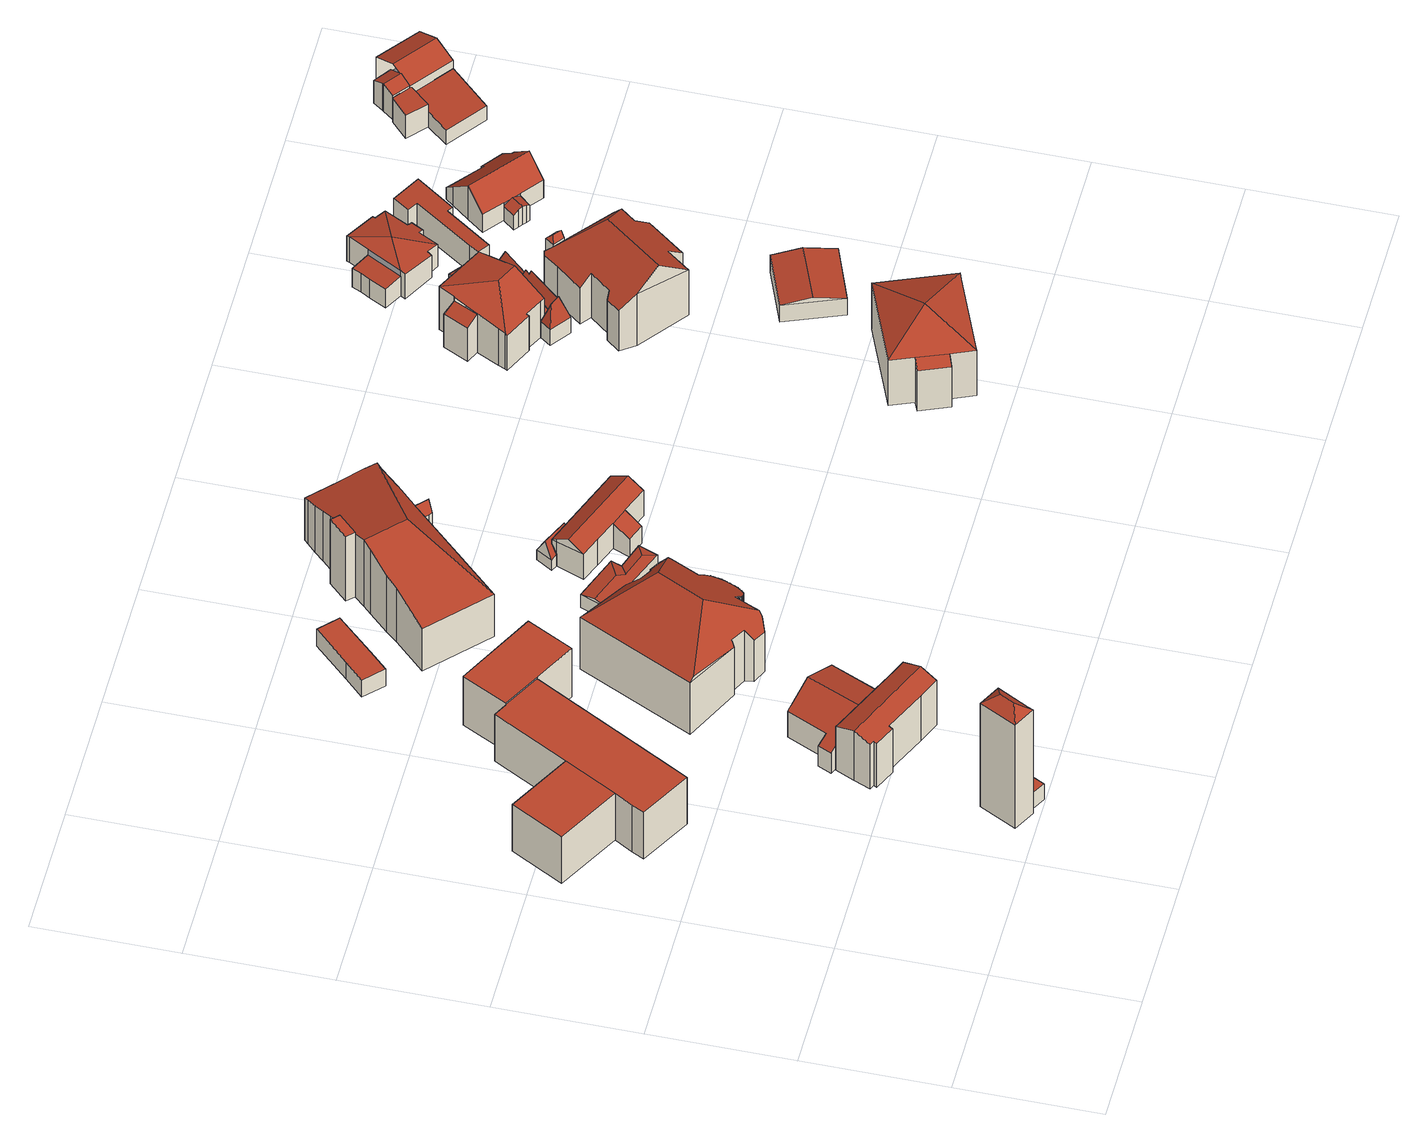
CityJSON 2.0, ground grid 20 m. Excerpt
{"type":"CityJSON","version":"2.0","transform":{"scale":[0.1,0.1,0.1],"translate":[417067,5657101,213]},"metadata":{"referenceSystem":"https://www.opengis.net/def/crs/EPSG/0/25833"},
"CityObjects":{
"building1":{"type":"Building","attributes":{"Dachtyp_tdc":"tdcFreeFormRoof","Gemeindeschluessel":14612000,"Dachneigung":40.16,"QualitaetDacherkennung":2,"Geometrietyp2DReferenz":"3000","measuredHeight":20.6,"function":"31001_9998","roofType":"5000"},"geometry":[{"type":"Solid","lod":"2","boundaries":[[[[0,1,2,3,4]],[[5,6,1,0]],[[6,7,2,1]],[[7,8,3,2]],[[8,9,4,3]],[[9,5,0,4]],[[10,11,12,9,8]],[[10,8,7]],[[11,10,7,6]],[[12,11,6,5]],[[12,5,9]]]],"semantics":{"surfaces":[{"type":"GroundSurface"},{"type":"WallSurface"},{"type":"RoofSurface"}],"values":[[0,1,1,1,1,1,2,2,2,2,2]]}}]},
"building2":{"type":"Building","attributes":{"Dachtyp_tdc":"tdcPolyFlatRoof","Gemeindeschluessel":14612000,"Dachneigung":0,"QualitaetDacherkennung":30,"Geometrietyp2DReferenz":"3000","measuredHeight":2.91,"function":"31001_9998","roofType":"1000"},"geometry":[{"type":"Solid","lod":"2","boundaries":[[[[13,14,15,16]],[[14,17,18,15]],[[17,19,20,18]],[[19,21,22,20]],[[21,13,16,22]],[[21,19,17,14,13]],[[16,15,18,20,22]]]],"semantics":{"surfaces":[{"type":"WallSurface"},{"type":"RoofSurface"},{"type":"GroundSurface"}],"values":[[0,0,0,0,0,1,2]]}}]},
"building3":{"type":"Building","attributes":{"Gemeindeschluessel":14612000,"Geometrietyp2DReferenz":"3000","function":"31001_9998","roofType":"9999"},"children":["building3-1","building3-2","building3-3"]},
"building3-1":{"type":"BuildingPart","attributes":{"Dachtyp_tdc":"tdcPolyFlatRoof","Dachneigung":0,"QualitaetDacherkennung":64,"Geometrietyp2DReferenz":"3000","measuredHeight":8.63,"roofType":"1000"},"parents":["building3"],"geometry":[{"type":"MultiSurface","lod":"2","boundaries":[[[23,24,25,26]],[[24,27,28,25]],[[23,26,29,30]],[[30,27,24,23]],[[26,25,28,29]]],"semantics":{"surfaces":[{"type":"WallSurface"},{"type":"RoofSurface"},{"type":"GroundSurface"}],"values":[0,0,0,1,2]}}]},
"building3-2":{"type":"BuildingPart","attributes":{"Dachtyp_tdc":"tdcPolyFlatRoof","Dachneigung":0,"QualitaetDacherkennung":70,"Geometrietyp2DReferenz":"3000","measuredHeight":8.6,"roofType":"1000"},"parents":["building3"],"geometry":[{"type":"MultiSurface","lod":"2","boundaries":[[[31,32,33,34]],[[32,35,36,33]],[[35,37,38,36]],[[37,39,40,38]],[[39,30,29,40]],[[27,41,42,28]],[[41,43,44,42]],[[45,34,33,36,38,40,29,28,42,44]],[[43,41,27,30,39,37,35,32,31,46]]],"semantics":{"surfaces":[{"type":"WallSurface"},{"type":"GroundSurface"},{"type":"RoofSurface"}],"values":[0,0,0,0,0,0,0,1,2]}}]},
"building3-3":{"type":"BuildingPart","attributes":{"Dachtyp_tdc":"tdcPolyFlatRoof","Dachneigung":0,"QualitaetDacherkennung":66,"Geometrietyp2DReferenz":"3000","measuredHeight":8.96,"roofType":"1000"},"parents":["building3"],"geometry":[{"type":"MultiSurface","lod":"2","boundaries":[[[47,48,49,50,51,52]],[[53,54,55,34,45,44]],[[52,51,54,53]],[[51,50,55,54]],[[50,49,31,34,55]],[[47,44,43]],[[47,52,53,44]]],"semantics":{"surfaces":[{"type":"RoofSurface"},{"type":"GroundSurface"},{"type":"WallSurface"}],"values":[0,1,2,2,2,2,2]}}]},
"building4":{"type":"Building","attributes":{"Dachtyp_tdc":"tdcGableRoof","Gemeindeschluessel":14612000,"Dachneigung":22.35,"QualitaetDacherkennung":58,"Geometrietyp2DReferenz":"3000","measuredHeight":9.2,"function":"31001_9998","roofType":"3100"},"geometry":[{"type":"Solid","lod":"2","boundaries":[[[[56,57,58,59]],[[57,60,61,58]],[[60,62,63,61]],[[62,64,65,63]],[[64,66,67,65]],[[66,68,69,67]],[[68,70,71,69]],[[70,72,73,71]],[[72,74,75,73]],[[74,76,77,75]],[[76,78,79,77]],[[78,80,81,79]],[[80,82,83,81]],[[82,56,59,83]],[[78,76,74,72,70,68,66]],[[66,64,62,60,57,56,82,80,78]],[[59,58,61,63,65,67,69,71,73,75,77,79,81,83]]]],"semantics":{"surfaces":[{"type":"WallSurface"},{"type":"RoofSurface"},{"type":"GroundSurface"}],"values":[[0,0,0,0,0,0,0,0,0,0,0,0,0,0,1,1,2]]}}]},
"building5":{"type":"Building","attributes":{"Dachtyp_tdc":"tdcFreeFormRoof","Gemeindeschluessel":14612000,"Dachneigung":32.99,"QualitaetDacherkennung":47,"Geometrietyp2DReferenz":"3000","measuredHeight":7.5,"function":"31001_9998","roofType":"5000"},"geometry":[{"type":"Solid","lod":"2","boundaries":[[[[84,85,86,87]],[[85,88,89,86]],[[88,90,91,89]],[[90,92,93,91]],[[92,94,95,93]],[[94,96,97,95]],[[96,98,99,97]],[[98,84,87,99]],[[100,101,90,88,85,84,98,96]],[[94,92,101,100]],[[92,90,101]],[[96,94,100]],[[87,86,89,91,93,95,97,99]]]],"semantics":{"surfaces":[{"type":"WallSurface"},{"type":"RoofSurface"},{"type":"GroundSurface"}],"values":[[0,0,0,0,0,0,0,0,1,1,0,0,2]]}}]},
"building6":{"type":"Building","attributes":{"Dachtyp_tdc":"tdcFreeFormRoof","Gemeindeschluessel":14612000,"Dachneigung":40.11,"QualitaetDacherkennung":47,"Geometrietyp2DReferenz":"3000","measuredHeight":15.85,"function":"31001_9998","roofType":"5000"},"geometry":[{"type":"Solid","lod":"2","boundaries":[[[[102,103,104,105]],[[103,106,107,104]],[[106,108,109,107]],[[108,110,111,109]],[[110,112,113,111]],[[112,114,115,113]],[[114,116,117,115]],[[116,118,119,117]],[[118,120,121,119]],[[120,122,123,121]],[[122,124,125,123]],[[124,126,127,125]],[[126,128,129,127]],[[128,130,131,129]],[[130,132,133,131]],[[132,134,135,133]],[[134,136,137,135]],[[136,138,139,137]],[[138,140,141,139]],[[140,142,143,141]],[[142,144,145,143]],[[144,146,147,145]],[[146,148,149,147]],[[148,150,151,149]],[[150,152,153,151]],[[152,154,155,153]],[[154,156,157,155]],[[156,158,159,157]],[[158,160,161,159]],[[160,162,163,161]],[[162,164,165,163]],[[164,166,167,165]],[[166,168,169,167]],[[168,170,171,169]],[[170,172,173,171]],[[172,174,175,173]],[[174,176,177,175]],[[176,178,179,177]],[[178,180,181,179]],[[180,182,183,181]],[[182,184,185,183]],[[184,186,187,185]],[[186,188,189,187]],[[188,190,191,189]],[[190,192,193,191]],[[192,194,195,193]],[[194,196,197,195]],[[196,198,199,197]],[[198,200,201,199]],[[200,202,203,201]],[[202,204,205,203]],[[204,206,207,205]],[[206,208,209,207]],[[208,210,211,209]],[[210,212,213,211]],[[212,214,215,213]],[[214,216,217,215]],[[216,218,219,217]],[[218,220,221,219]],[[220,222,223,221]],[[222,224,225,223]],[[224,226,227,225]],[[226,102,105,227]],[[212,210,228,229,230,220,218,216,214]],[[231,108,106,103,102,226,224,232]],[[112,110,231,232,229,228,208,206,204,202,200,198,196,194,192,190,188,186,184,182,180,178,176,174,172,170,168,166,164,162,160,158,156,154,152,150,148,146,144,142,140,138,136,134,132,130,128,126,124,122,120,118,116,114]],[[229,232,224,222,230]],[[110,108,231]],[[210,208,228]],[[222,220,230]],[[105,104,107,109,111,113,115,117,119,121,123,125,127,129,131,133,135,137,139,141,143,145,147,149,151,153,155,157,159,161,163,165,167,169,171,173,175,177,179,181,183,185,187,189,191,193,195,197,199,201,203,205,207,209,211,213,215,217,219,221,223,225,227]]]],"semantics":{"surfaces":[{"type":"WallSurface"},{"type":"RoofSurface"},{"type":"GroundSurface"}],"values":[[0,0,0,0,0,0,0,0,0,0,0,0,0,0,0,0,0,0,0,0,0,0,0,0,0,0,0,0,0,0,0,0,0,0,0,0,0,0,0,0,0,0,0,0,0,0,0,0,0,0,0,0,0,0,0,0,0,0,0,0,0,0,0,1,1,1,1,0,0,0,2]]}}]},
"building7":{"type":"Building","attributes":{"Dachtyp_tdc":"tdcPolyFlatRoof","Gemeindeschluessel":14612000,"Dachneigung":0,"QualitaetDacherkennung":77,"Geometrietyp2DReferenz":"3000","measuredHeight":3.11,"function":"31001_9998","roofType":"1000"},"geometry":[{"type":"Solid","lod":"2","boundaries":[[[[233,234,235,236]],[[234,237,238,235]],[[237,239,240,238]],[[239,241,242,240]],[[241,243,244,242]],[[243,233,236,244]],[[243,241,239,237,234,233]],[[236,235,238,240,242,244]]]],"semantics":{"surfaces":[{"type":"WallSurface"},{"type":"RoofSurface"},{"type":"GroundSurface"}],"values":[[0,0,0,0,0,0,1,2]]}}]},
"building8":{"type":"Building","attributes":{"Gemeindeschluessel":14612000,"Dachtyp_tdc":"tdcFreeFormRoof","Dachneigung":12.32,"QualitaetDacherkennung":55,"Geometrietyp2DReferenz":"3000","measuredHeight":2.84,"function":"31001_9998","roofType":"5000"},"geometry":[{"type":"Solid","lod":"2","boundaries":[[[[245,246,247,248]],[[246,249,250,247]],[[249,251,252,250]],[[251,253,254,252]],[[253,255,256,254]],[[255,245,248,256]],[[257,258,255,253]],[[259,257,253,251]],[[259,251,249]],[[260,258,257,259,249,246]],[[260,246,245]],[[258,260,245,255]],[[248,247,250,252,254,256]]]],"semantics":{"surfaces":[{"type":"WallSurface"},{"type":"RoofSurface"},{"type":"GroundSurface"}],"values":[[0,0,0,0,0,0,1,1,0,1,1,1,2]]}}]},
"building9":{"type":"Building","attributes":{"Gemeindeschluessel":14612000,"Geometrietyp2DReferenz":"3000","function":"31001_9998","roofType":"9999"},"children":["building9-1","building9-2","building9-3","building9-4"]},
"building9-1":{"type":"BuildingPart","attributes":{"Dachtyp_tdc":"tdcGableRoof","Dachneigung":56.45,"QualitaetDacherkennung":3,"Geometrietyp2DReferenz":"3000","measuredHeight":6.44,"roofType":"3100"},"parents":["building9"],"geometry":[{"type":"MultiSurface","lod":"2","boundaries":[[[261,262,263,264]],[[262,265,266,263]],[[265,267,268,266]],[[267,269,270,268]],[[269,271,272,270]],[[271,273,274,272]],[[267,265,262,261,275]],[[275,273,271,269,267]],[[274,276,264,263,266,268,270,272]]],"semantics":{"surfaces":[{"type":"WallSurface"},{"type":"RoofSurface"},{"type":"GroundSurface"}],"values":[0,0,0,0,0,0,1,1,2]}}]},
"building9-2":{"type":"BuildingPart","attributes":{"Dachtyp_tdc":"tdcPolyFlatRoof","Dachneigung":0,"QualitaetDacherkennung":44,"Geometrietyp2DReferenz":"3000","measuredHeight":11.9,"roofType":"1000"},"parents":["building9"],"geometry":[{"type":"MultiSurface","lod":"2","boundaries":[[[277,278,279,280,281]],[[278,282,283,279]],[[282,284,285,286,283]],[[284,282,278,277]],[[280,279,283,286]]],"semantics":{"surfaces":[{"type":"WallSurface"},{"type":"RoofSurface"},{"type":"GroundSurface"}],"values":[0,0,0,1,2]}}]},
"building9-3":{"type":"BuildingPart","attributes":{"Dachtyp_tdc":"tdcPolyFlatRoof","Dachneigung":0,"QualitaetDacherkennung":0,"Geometrietyp2DReferenz":"3000","measuredHeight":3.33,"roofType":"9999"},"parents":["building9"],"geometry":[{"type":"MultiSurface","lod":"2","boundaries":[[[287,288,289,290]],[[290,289,291,292]],[[288,287,293,294]],[[287,290,292,293]],[[292,291,294,293]],[[294,291,289,288]]],"semantics":{"surfaces":[{"type":"RoofSurface"},{"type":"WallSurface"},{"type":"GroundSurface"},{"type":"ClosureSurface","isClosure":"1","QuelleClosure":"LoD1Solid"}],"values":[0,1,1,1,2,3]}}]},
"building9-4":{"type":"BuildingPart","attributes":{"Dachtyp_tdc":"tdcHipAndGableRoof","Dachneigung":18.03,"QualitaetDacherkennung":15,"Geometrietyp2DReferenz":"3000","measuredHeight":12.26,"roofType":"5000"},"parents":["building9"],"geometry":[{"type":"MultiSurface","lod":"2","boundaries":[[[295,296,297,298]],[[296,299,264,297]],[[299,261,264]],[[300,274,273]],[[300,301,302,274]],[[301,303,304,302]],[[303,305,306,304]],[[305,307,308,306]],[[307,309,310,308]],[[303,301,300,299,296,295,311]],[[295,312,313,314,315,316,317,318,285,281,319,311]],[[319,320,309,307,305,303,311]],[[310,321,322,280,286,323,324,325,326,327,294,291,298,297,264,276,274,302,304,306,308]],[[309,320,321,310]],[[320,319,322,321]],[[319,281,280,322]],[[285,318,323,286]],[[318,317,324,323]],[[317,316,325,324]],[[316,315,326,325]],[[315,314,327,326]],[[314,313,294,327]],[[313,288,294]],[[312,291,289]],[[312,295,298,291]]],"semantics":{"surfaces":[{"type":"WallSurface"},{"type":"RoofSurface"},{"type":"GroundSurface"}],"values":[0,0,0,0,0,0,0,0,0,1,1,1,2,0,0,0,0,0,0,0,0,0,0,0,0]}}]},
"building10":{"type":"Building","attributes":{"Dachtyp_tdc":"tdcFreeFormRoof","Gemeindeschluessel":14612000,"Dachneigung":61.93,"QualitaetDacherkennung":31,"Geometrietyp2DReferenz":"3000","measuredHeight":4.55,"function":"31001_9998","roofType":"5000"},"geometry":[{"type":"Solid","lod":"2","boundaries":[[[[328,329,330,331]],[[329,332,333,330]],[[332,334,335,333]],[[334,336,337,335]],[[336,338,339,337]],[[338,340,341,339]],[[340,328,331,341]],[[342,328,340,338,343]],[[332,329,342,343,336,334]],[[329,328,342]],[[338,336,343]],[[331,330,333,335,337,339,341]]]],"semantics":{"surfaces":[{"type":"WallSurface"},{"type":"RoofSurface"},{"type":"GroundSurface"}],"values":[[0,0,0,0,0,0,0,1,1,0,0,2]]}}]},
"building11":{"type":"Building","attributes":{"Gemeindeschluessel":14612000,"Geometrietyp2DReferenz":"3000","function":"31001_9998","roofType":"9999"},"children":["building11-1","building11-2"]},
"building11-1":{"type":"BuildingPart","attributes":{"Dachtyp_tdc":"tdcGableRoof","Dachneigung":30.73,"QualitaetDacherkennung":78,"Geometrietyp2DReferenz":"3000","measuredHeight":6.07,"roofType":"3100"},"parents":["building11"],"geometry":[{"type":"MultiSurface","lod":"2","boundaries":[[[344,345,346,347]],[[345,348,349,346]],[[348,350,335,349]],[[350,351,333,335]],[[351,352,330,333]],[[352,353,354,330]],[[353,355,356,354]],[[355,357,358,356]],[[357,355,359,360,348,345,344]],[[353,352,351,361,360,359]],[[348,360,361,350]],[[350,361,351]],[[359,355,353]],[[358,347,346,349,335,333,330,354,356]]],"semantics":{"surfaces":[{"type":"WallSurface"},{"type":"RoofSurface"},{"type":"GroundSurface"}],"values":[0,0,0,0,0,0,0,0,1,1,0,0,0,2]}}]},
"building11-2":{"type":"BuildingPart","attributes":{"Dachtyp_tdc":"tdcPolyFlatRoof","Dachneigung":30.27,"QualitaetDacherkennung":72,"Geometrietyp2DReferenz":"3000","measuredHeight":4.75,"roofType":"2100"},"parents":["building11"],"geometry":[{"type":"MultiSurface","lod":"2","boundaries":[[[362,344,347,363]],[[364,365,358,357]],[[364,362,363,365]],[[364,357,344,362]],[[363,347,358,365]]],"semantics":{"surfaces":[{"type":"WallSurface"},{"type":"RoofSurface"},{"type":"GroundSurface"}],"values":[0,0,0,1,2]}}]},
"building12":{"type":"Building","attributes":{"Gemeindeschluessel":14612000,"Geometrietyp2DReferenz":"3000","function":"31001_9998","roofType":"9999"},"children":["building12-1","building12-2"]},
"building12-1":{"type":"BuildingPart","attributes":{"Dachtyp_tdc":"tdcPolyFlatRoof","Dachneigung":31.34,"QualitaetDacherkennung":35,"Geometrietyp2DReferenz":"3000","measuredHeight":8.31,"roofType":"2100"},"parents":["building12"],"geometry":[{"type":"MultiSurface","lod":"2","boundaries":[[[366,367,368,369]],[[367,370,371,368]],[[370,372,373,371]],[[372,370,367,366]],[[369,368,371,373]]],"semantics":{"surfaces":[{"type":"WallSurface"},{"type":"RoofSurface"},{"type":"GroundSurface"}],"values":[0,0,0,1,2]}}]},
"building12-2":{"type":"BuildingPart","attributes":{"Dachtyp_tdc":"tdcTentRoof","Dachneigung":24.68,"QualitaetDacherkennung":57,"Geometrietyp2DReferenz":"3000","measuredHeight":11.97,"roofType":"3500"},"parents":["building12"],"geometry":[{"type":"MultiSurface","lod":"2","boundaries":[[[374,366,369,375]],[[372,376,377,373]],[[376,378,379,377]],[[378,380,381,379]],[[380,382,383,381]],[[382,384,385,383]],[[384,374,375,385]],[[376,372,366,374,386]],[[378,376,386]],[[380,378,386]],[[374,384,382,380,386]],[[375,369,373,377,379,381,383,385]]],"semantics":{"surfaces":[{"type":"WallSurface"},{"type":"RoofSurface"},{"type":"GroundSurface"}],"values":[0,0,0,0,0,0,0,1,1,1,1,2]}}]},
"building13":{"type":"Building","attributes":{"Gemeindeschluessel":14612000,"Geometrietyp2DReferenz":"3000","function":"31001_9998","roofType":"9999"},"children":["building13-1","building13-2","building13-3"]},
"building13-1":{"type":"BuildingPart","attributes":{"Dachtyp_tdc":"tdcGableRoof","Dachneigung":34.23,"QualitaetDacherkennung":51,"Geometrietyp2DReferenz":"3000","measuredHeight":7.25,"roofType":"3100"},"parents":["building13"],"geometry":[{"type":"MultiSurface","lod":"2","boundaries":[[[387,388,389,390]],[[388,391,392,389]],[[391,393,394,392]],[[393,395,396,394]],[[391,388,387,397]],[[397,398,395,393,391]],[[399,400,390,389,392,394,396]]],"semantics":{"surfaces":[{"type":"WallSurface"},{"type":"RoofSurface"},{"type":"GroundSurface"}],"values":[0,0,0,0,1,1,2]}}]},
"building13-2":{"type":"BuildingPart","attributes":{"Dachtyp_tdc":"tdcHipAndGableRoof","Dachneigung":13.11,"QualitaetDacherkennung":38,"Geometrietyp2DReferenz":"3000","measuredHeight":9.38,"roofType":"5000"},"parents":["building13"],"geometry":[{"type":"MultiSurface","lod":"2","boundaries":[[[401,402,403,396,395]],[[402,404,405,403]],[[404,406,407,405]],[[406,408,409,407]],[[408,410,411,409]],[[410,412,413,411]],[[412,414,415,416,413]],[[417,418,419,420,421]],[[418,422,423,419]],[[422,424,425,423]],[[424,426,427,425]],[[426,428,387,390,427]],[[422,418,417,414,412,410,429]],[[410,408,406,404,402,401,430,429]],[[430,428,426,424,422,429]],[[390,400,399,396,403,405,407,409,411,413,416,420,419,423,425,427]]],"semantics":{"surfaces":[{"type":"WallSurface"},{"type":"RoofSurface"},{"type":"GroundSurface"}],"values":[0,0,0,0,0,0,0,0,0,0,0,0,1,1,1,2]}}]},
"building13-3":{"type":"BuildingPart","attributes":{"Dachtyp_tdc":"tdcPolyFlatRoof","Dachneigung":25.17,"QualitaetDacherkennung":41,"Geometrietyp2DReferenz":"3000","measuredHeight":6.97,"roofType":"2100"},"parents":["building13"],"geometry":[{"type":"MultiSurface","lod":"2","boundaries":[[[415,431,432,416]],[[431,433,434,432]],[[433,421,420,434]],[[421,433,431,415]],[[416,432,434,420]]],"semantics":{"surfaces":[{"type":"WallSurface"},{"type":"RoofSurface"},{"type":"GroundSurface"}],"values":[0,0,0,1,2]}}]},
"building14":{"type":"Building","attributes":{"Dachtyp_tdc":"tdcFreeFormRoof","Gemeindeschluessel":14612000,"Dachneigung":73.32,"QualitaetDacherkennung":19,"Geometrietyp2DReferenz":"3000","measuredHeight":7.14,"function":"31001_9998","roofType":"5000"},"geometry":[{"type":"Solid","lod":"2","boundaries":[[[[435,436,437,438]],[[436,439,440,437]],[[439,441,442,440]],[[441,443,444,442]],[[443,445,403,444]],[[445,446,396,403]],[[446,447,394,396]],[[447,448,389,394]],[[448,449,450,389]],[[449,451,452,450]],[[451,435,438,452]],[[453,454,451,449]],[[455,453,449,448]],[[456,457,458,455,448,447]],[[459,460,461,456,447,446]],[[459,446,445]],[[460,459,445,443]],[[461,460,443,441]],[[457,456,461,441,439]],[[458,457,439,436]],[[454,453,455,458,436,435]],[[454,435,451]],[[438,437,440,442,444,403,396,394,389,450,452]]]],"semantics":{"surfaces":[{"type":"WallSurface"},{"type":"RoofSurface"},{"type":"GroundSurface"}],"values":[[0,0,0,0,0,0,0,0,0,0,0,1,1,1,1,1,1,1,1,1,1,1,2]]}}]},
"building15":{"type":"Building","attributes":{"Dachtyp_tdc":"tdcFreeFormRoof","Gemeindeschluessel":14612000,"Dachneigung":39.83,"QualitaetDacherkennung":37,"Geometrietyp2DReferenz":"3000","measuredHeight":12.53,"function":"31001_9998","roofType":"5000"},"geometry":[{"type":"Solid","lod":"2","boundaries":[[[[462,463,464,465]],[[463,466,467,464]],[[466,468,469,467]],[[468,470,471,469]],[[470,472,473,471]],[[472,474,475,473]],[[474,476,477,475]],[[476,478,479,477]],[[478,480,481,479]],[[480,482,483,481]],[[482,484,485,483]],[[484,486,487,485]],[[486,488,489,487]],[[488,490,491,489]],[[490,492,493,491]],[[492,494,495,493]],[[494,496,497,495]],[[496,462,465,497]],[[498,482,480,478,476,499,500]],[[500,499,474,472,470,468,466,463,462,496,501]],[[492,490,488,486,484,498,500,501,494]],[[476,474,499]],[[496,494,501]],[[484,482,498]],[[465,464,467,469,471,473,475,477,479,481,483,485,487,489,491,493,495,497]]]],"semantics":{"surfaces":[{"type":"WallSurface"},{"type":"RoofSurface"},{"type":"GroundSurface"}],"values":[[0,0,0,0,0,0,0,0,0,0,0,0,0,0,0,0,0,0,1,1,1,0,0,0,2]]}}]},
"building16":{"type":"Building","attributes":{"Dachtyp_tdc":"tdcGableRoof","Gemeindeschluessel":14612000,"Dachneigung":11.2,"QualitaetDacherkennung":42,"Geometrietyp2DReferenz":"3000","measuredHeight":3.86,"function":"31001_9998","roofType":"3100"},"geometry":[{"type":"Solid","lod":"2","boundaries":[[[[502,503,504,505]],[[503,506,507,504]],[[506,508,509,507]],[[508,502,505,509]],[[506,503,510]],[[502,508,511]],[[503,502,511,510]],[[508,506,510,511]],[[505,504,507,509]]]],"semantics":{"surfaces":[{"type":"WallSurface"},{"type":"RoofSurface"},{"type":"GroundSurface"}],"values":[[0,0,0,0,0,0,1,1,2]]}}]},
"building17":{"type":"Building","attributes":{"Dachtyp_tdc":"tdcPolyFlatRoof","Gemeindeschluessel":14612000,"Dachneigung":10.38,"QualitaetDacherkennung":69,"Geometrietyp2DReferenz":"3000","measuredHeight":2.12,"function":"31001_9998","roofType":"2100"},"geometry":[{"type":"Solid","lod":"2","boundaries":[[[[512,513,514,515]],[[513,516,517,514]],[[516,518,519,517]],[[518,512,515,519]],[[518,516,513,512]],[[515,514,517,519]]]],"semantics":{"surfaces":[{"type":"WallSurface"},{"type":"RoofSurface"},{"type":"GroundSurface"}],"values":[[0,0,0,0,1,2]]}}]},
"building18":{"type":"Building","attributes":{"Gemeindeschluessel":14612000,"Geometrietyp2DReferenz":"3000","function":"31001_9998","roofType":"9999"},"children":["building18-1","building18-2"]},
"building18-1":{"type":"BuildingPart","attributes":{"Dachtyp_tdc":"tdcPolyFlatRoof","Dachneigung":3,"QualitaetDacherkennung":68,"Geometrietyp2DReferenz":"3000","measuredHeight":3.6,"roofType":"2100"},"parents":["building18"],"geometry":[{"type":"MultiSurface","lod":"2","boundaries":[[[520,521,522,523]],[[521,524,525,522]],[[524,526,527,525]],[[526,528,529,527]],[[528,530,531,529]],[[528,526,524,521,520,530]],[[531,523,522,525,527,529]]],"semantics":{"surfaces":[{"type":"WallSurface"},{"type":"RoofSurface"},{"type":"GroundSurface"}],"values":[0,0,0,0,0,1,2]}}]},
"building18-2":{"type":"BuildingPart","attributes":{"Dachtyp_tdc":"tdcTentRoof","Dachneigung":18.56,"QualitaetDacherkennung":24,"Geometrietyp2DReferenz":"3000","measuredHeight":5.43,"roofType":"3500"},"parents":["building18"],"geometry":[{"type":"MultiSurface","lod":"2","boundaries":[[[532,533,534,535]],[[533,536,537,534]],[[536,538,539,537]],[[538,540,541,539]],[[540,542,543,541]],[[542,544,545,543]],[[544,546,547,545]],[[546,548,549,547]],[[548,550,551,549]],[[550,552,523,551]],[[552,520,523]],[[553,554,555,531,530]],[[554,556,557,555]],[[556,558,559,557]],[[558,532,535,559]],[[544,542,540,538,536,533,560]],[[552,550,548,546,544,560]],[[554,553,552,560]],[[533,532,558,556,554,560]],[[535,534,537,539,541,543,545,547,549,551,523,531,555,557,559]]],"semantics":{"surfaces":[{"type":"WallSurface"},{"type":"RoofSurface"},{"type":"GroundSurface"}],"values":[0,0,0,0,0,0,0,0,0,0,0,0,0,0,0,1,1,1,1,2]}}]},
"building19":{"type":"Building","attributes":{"Dachtyp_tdc":"tdcFreeFormRoof","Gemeindeschluessel":14612000,"Dachneigung":46.11,"QualitaetDacherkennung":21,"Geometrietyp2DReferenz":"3000","measuredHeight":6.7,"function":"31001_9998","roofType":"5000"},"geometry":[{"type":"Solid","lod":"2","boundaries":[[[[561,562,563,564]],[[562,565,566,563]],[[565,567,568,566]],[[567,561,564,568]],[[569,567,565]],[[570,569,565,562]],[[570,562,561]],[[569,570,561,567]],[[564,563,566,568]]]],"semantics":{"surfaces":[{"type":"WallSurface"},{"type":"RoofSurface"},{"type":"GroundSurface"}],"values":[[0,0,0,0,0,1,1,1,2]]}}]},
"building20":{"type":"Building","attributes":{"Dachtyp_tdc":"tdcPolyFlatRoof","Gemeindeschluessel":14612000,"Dachneigung":3.08,"QualitaetDacherkennung":29,"Geometrietyp2DReferenz":"3000","measuredHeight":5.09,"function":"31001_9998","roofType":"2100"},"geometry":[{"type":"Solid","lod":"2","boundaries":[[[[571,572,573,574]],[[572,575,576,573]],[[575,577,578,576]],[[577,579,580,578]],[[579,581,582,580]],[[581,583,584,582]],[[583,585,586,584]],[[585,587,588,586]],[[587,571,574,588]],[[587,585,583,581,579,577,575,572,571]],[[574,573,576,578,580,582,584,586,588]]]],"semantics":{"surfaces":[{"type":"WallSurface"},{"type":"RoofSurface"},{"type":"GroundSurface"}],"values":[[0,0,0,0,0,0,0,0,0,1,2]]}}]},
"building21":{"type":"Building","attributes":{"Gemeindeschluessel":14612000,"Geometrietyp2DReferenz":"3000","function":"31001_9998","roofType":"9999"},"children":["building21-1","building21-2"]},
"building21-1":{"type":"BuildingPart","attributes":{"Dachtyp_tdc":"tdcGableRoof","Dachneigung":28.29,"QualitaetDacherkennung":40,"Geometrietyp2DReferenz":"3000","measuredHeight":3.46,"roofType":"3100"},"parents":["building21"],"geometry":[{"type":"MultiSurface","lod":"2","boundaries":[[[589,590,591,592]],[[590,593,594,591]],[[593,595,596,594]],[[595,597,598,596]],[[597,599,600,598]],[[599,601,602,600]],[[595,593,590,589,603,604]],[[604,605,601,599,597,595]],[[602,606,592,591,594,596,598,600]]],"semantics":{"surfaces":[{"type":"WallSurface"},{"type":"RoofSurface"},{"type":"GroundSurface"}],"values":[0,0,0,0,0,0,1,1,2]}}]},
"building21-2":{"type":"BuildingPart","attributes":{"Dachtyp_tdc":"tdcGableRoof","Dachneigung":42.37,"QualitaetDacherkennung":60,"Geometrietyp2DReferenz":"3000","measuredHeight":6.25,"roofType":"3100"},"parents":["building21"],"geometry":[{"type":"MultiSurface","lod":"2","boundaries":[[[607,608,609,602,601]],[[608,610,611,609]],[[610,612,613,611]],[[612,614,615,613]],[[614,616,617,615]],[[616,618,619,617]],[[618,620,621,619]],[[620,622,623,621]],[[622,624,625,623]],[[624,626,627,625]],[[626,628,629,627]],[[628,630,631,629]],[[630,632,592,631]],[[632,589,592]],[[628,626,624,622,620,618,616,614,612,610]],[[610,608,607,605,633,603,632,630,628]],[[606,602,609,611,613,615,617,619,621,623,625,627,629,631,592]]],"semantics":{"surfaces":[{"type":"WallSurface"},{"type":"RoofSurface"},{"type":"GroundSurface"}],"values":[0,0,0,0,0,0,0,0,0,0,0,0,0,0,1,1,2]}}]},
"building22":{"type":"Building","attributes":{"Gemeindeschluessel":14612000,"Geometrietyp2DReferenz":"3000","function":"31001_9998","roofType":"9999"},"children":["building22-1","building22-2"]},
"building22-1":{"type":"BuildingPart","attributes":{"Dachtyp_tdc":"tdcPolyFlatRoof","Dachneigung":4.91,"QualitaetDacherkennung":73,"Geometrietyp2DReferenz":"3000","measuredHeight":3.23,"roofType":"2100"},"parents":["building22"],"geometry":[{"type":"MultiSurface","lod":"2","boundaries":[[[634,635,636,637]],[[635,638,639,636]],[[638,640,641,639]],[[642,634,637,643]],[[642,640,638,635,634]],[[637,636,639,641,643]]],"semantics":{"surfaces":[{"type":"WallSurface"},{"type":"RoofSurface"},{"type":"GroundSurface"}],"values":[0,0,0,0,1,2]}}]},
"building22-2":{"type":"BuildingPart","attributes":{"Dachtyp_tdc":"tdcPolyFlatRoof","Dachneigung":5.03,"QualitaetDacherkennung":61,"Geometrietyp2DReferenz":"3000","measuredHeight":4.57,"roofType":"2100"},"parents":["building22"],"geometry":[{"type":"MultiSurface","lod":"2","boundaries":[[[644,645,646,641,640]],[[645,647,648,646]],[[647,649,642,643,648]],[[647,645,644,649]],[[643,641,646,648]]],"semantics":{"surfaces":[{"type":"WallSurface"},{"type":"RoofSurface"},{"type":"GroundSurface"}],"values":[0,0,0,1,2]}}]},
"building23":{"type":"Building","attributes":{"Gemeindeschluessel":14612000,"Geometrietyp2DReferenz":"3000","function":"31001_9998","roofType":"9999"},"children":["building23-1","building23-2"]},
"building23-1":{"type":"BuildingPart","attributes":{"Dachtyp_tdc":"tdcGableRoof","Dachneigung":25.14,"QualitaetDacherkennung":81,"Geometrietyp2DReferenz":"3000","measuredHeight":5.71,"roofType":"3100"},"parents":["building23"],"geometry":[{"type":"MultiSurface","lod":"2","boundaries":[[[650,651,652,653]],[[651,654,655,652]],[[654,656,657,655]],[[654,651,658]],[[651,650,659,658]],[[656,654,658,659,660,661]],[[653,652,655,657,662,663]]],"semantics":{"surfaces":[{"type":"WallSurface"},{"type":"RoofSurface"},{"type":"GroundSurface"}],"values":[0,0,0,0,1,1,2]}}]},
"building23-2":{"type":"BuildingPart","attributes":{"Dachtyp_tdc":"tdcGableRoof","Dachneigung":23.53,"QualitaetDacherkennung":67,"Geometrietyp2DReferenz":"3000","measuredHeight":5.06,"roofType":"3100"},"parents":["building23"],"geometry":[{"type":"MultiSurface","lod":"2","boundaries":[[[664,665,666,657,656]],[[665,667,668,666]],[[667,669,670,668]],[[669,671,672,670]],[[671,673,663,672]],[[667,665,664,661]],[[661,660,673,671,669,667]],[[663,662,657,666,668,670,672]]],"semantics":{"surfaces":[{"type":"WallSurface"},{"type":"RoofSurface"},{"type":"GroundSurface"}],"values":[0,0,0,0,0,1,1,2]}}]}
},
"vertices":[
[282,9,7],[251,25,7],[278,77,7],[309,61,7],[286,17,7],[282,9,198],[251,25,198],[278,77,198],[309,61,198],[286,17,198],[285,53,213],[275,33,213],[278,20,205],
[286,17,31],[309,61,31],[309,61,2],[286,17,2],[336,47,31],[336,47,2],[323,22,31],[323,22,2],[313,2,31],[313,2,2],
[2,555,119],[42,629,119],[42,629,33],[2,555,33],[131,581,119],[131,581,33],[91,507,33],[91,507,119],
[261,648,119],[149,443,119],[149,443,33],[261,648,33],[139,425,119],[139,425,33],[67,464,119],[67,464,33],[76,481,119],[76,481,33],[189,687,119],[189,687,33],[208,677,119],[208,677,33],[261,649,33],[261,649,119],
[208,677,123],[261,649,123],[261,648,123],[319,618,123],[352,682,123],[240,740,123],[240,740,33],[352,682,33],[319,618,33],
[302,201,100],[300,196,98],[300,196,18],[302,201,18],[270,210,98],[270,210,18],[272,214,100],[272,214,18],[265,217,100],[265,217,18],[275,240,110],[275,240,18],[287,267,99],[287,267,18],[293,264,99],[293,264,18],[378,226,99],[378,226,18],[384,223,99],[384,223,18],[415,210,99],[415,210,18],[403,184,110],[403,184,18],[393,161,100],[393,161,18],[362,174,100],[362,174,18],
[278,271,57],[287,290,57],[287,290,20],[278,271,20],[301,283,67],[301,283,20],[327,339,67],[327,339,20],[412,302,74],[412,302,20],[378,226,74],[378,226,20],[293,264,67],[293,264,20],[287,267,63],[287,267,20],[332,246,95],[366,322,95],
[440,557,142],[460,548,138],[460,548,33],[440,557,33],[471,552,127],[471,552,33],[487,545,124],[487,545,33],[493,530,129],[493,530,33],[475,490,128],[475,490,33],[482,488,122],[482,488,33],[484,487,120],[484,487,33],[485,486,119],[485,486,33],[487,485,117],[487,485,33],[489,483,115],[489,483,33],[490,482,114],[490,482,33],[491,481,112],[491,481,33],[493,479,111],[493,479,33],[494,478,109],[494,478,33],[495,476,108],[495,476,33],[496,474,107],[496,474,33],[497,473,105],[497,473,33],[498,470,104],[498,470,33],[498,468,103],[498,468,33],[499,466,102],[499,466,33],[499,464,101],[499,464,33],[499,462,100],[499,462,33],[499,460,99],[499,460,33],[499,459,99],[499,459,33],[498,457,98],[498,457,33],[498,455,98],[498,455,33],[497,453,98],[497,453,33],[497,451,97],[497,451,33],[496,449,97],[496,449,33],[495,447,98],[495,447,33],[494,445,98],[494,445,33],[493,443,98],[493,443,33],[491,442,98],[491,442,33],[490,440,99],[490,440,33],[488,439,99],[488,439,33],[487,437,100],[487,437,33],[485,436,101],[485,436,33],[483,435,102],[483,435,33],[482,434,103],[482,434,33],[480,433,104],[480,433,33],[478,432,105],[478,432,33],[475,432,106],[475,432,33],[473,431,108],[473,431,33],[471,431,109],[471,431,33],[469,431,111],[469,431,33],[467,431,112],[467,431,33],[465,431,114],[465,431,33],[463,431,116],[463,431,33],[461,431,117],[461,431,33],[459,432,119],[459,432,33],[457,433,121],[457,433,33],[455,434,123],[455,434,33],[449,437,128],[449,437,33],[430,397,121],[430,397,33],[419,391,105],[419,391,33],[399,400,108],[399,400,33],[397,412,126],[397,412,33],[374,423,130],[374,423,33],[370,419,121],[370,419,33],[291,457,128],[291,457,33],[369,619,128],[369,619,33],[451,579,113],[451,579,33],[432,401,129],[377,461,192],[297,454,134],[492,534,132],[409,527,192],
[274,849,74],[248,874,74],[248,874,43],[274,849,43],[274,900,74],[274,900,43],[321,950,74],[321,950,43],[347,926,74],[347,926,43],[299,875,74],[299,875,43],
[564,589,66],[553,562,66],[553,562,42],[564,589,42],[449,602,66],[449,602,42],[464,641,66],[464,641,42],[530,617,66],[530,617,42],[524,602,66],[524,602,42],[503,604,70],[508,593,69],[457,621,70],[545,580,69],
[542,897,65],[559,881,65],[559,881,44],[542,897,44],[562,878,65],[562,878,44],[542,857,108],[542,857,44],[537,851,89],[537,851,44],[533,854,89],[533,854,44],[516,870,89],[516,870,44],[522,876,108],[522,876,44],
[414,922,163],[404,932,163],[404,932,44],[414,922,44],[414,922,160],[429,958,163],[429,958,44],[439,948,163],[439,948,148],[439,948,44],
[545,981,77],[534,970,77],[562,945,77],[572,956,77],[562,945,44],[572,956,44],[545,981,44],[534,970,44],
[575,932,122],[566,924,122],[566,924,44],[575,932,44],[542,897,122],[516,870,122],[440,790,122],[440,790,44],[388,735,122],[388,735,44],[309,810,122],[309,810,44],[350,853,142],[350,853,44],[364,869,149],[364,869,44],[449,862,167],[562,945,122],[534,970,122],[495,1007,122],[489,1001,125],[477,989,130],[465,976,136],[453,963,142],[401,907,167],[390,896,162],[390,896,44],[401,907,44],[453,963,44],[465,976,44],[477,989,44],[489,1001,44],[495,1007,44],
[562,700,61],[558,683,84],[558,683,43],[562,700,43],[529,694,80],[529,694,43],[526,687,64],[526,687,43],[517,691,62],[517,691,43],[531,714,61],[531,714,43],[535,712,61],[535,712,43],[559,685,89],[523,701,89],
[572,624,90],[540,637,90],[540,637,43],[572,624,43],[511,648,90],[511,648,43],[526,687,88],[529,694,87],[558,683,87],[654,647,87],[654,647,43],[636,600,90],[636,600,43],[598,615,90],[598,615,43],[644,622,103],[520,670,103],[526,687,92],
[563,601,75],[563,601,43],[589,591,75],[589,591,43],
[940,275,107],[927,269,98],[927,269,24],[940,275,24],[910,310,98],[910,310,24],[924,316,107],[924,316,24],
[954,243,107],[954,243,24],[911,348,107],[911,348,24],[1035,399,109],[1035,399,24],[1078,294,109],[1078,294,24],[1068,290,108],[1068,290,24],[964,247,107],[964,247,24],[985,317,144],
[938,851,113],[947,846,113],[947,846,45],[938,851,45],[945,842,118],[945,842,45],[920,790,79],[920,790,45],[911,795,79],[911,795,45],[936,847,118],[932,838,112],[932,838,45],[936,847,45],
[911,795,111],[905,798,111],[905,798,45],[880,810,111],[880,810,45],[879,807,109],[879,807,45],[839,826,109],[839,826,45],[841,829,111],[841,829,45],[845,838,113],[845,838,45],[861,870,117],[861,870,115],[861,870,45],[877,904,122],[878,904,122],[878,904,45],[877,904,45],[877,904,115],[888,926,125],[888,926,45],[958,891,125],[958,891,45],[947,869,131],[947,869,45],[938,851,136],[903,852,139],[932,838,139],
[843,878,106],[843,878,45],[860,913,106],[860,913,45],
[994,863,74],[963,824,74],[963,824,45],[994,863,45],[966,822,74],[966,822,45],[921,763,74],[921,763,45],[894,783,74],[894,783,45],[905,798,74],[911,795,74],[920,790,74],[947,846,74],[954,842,74],[954,842,45],[973,880,74],[973,880,45],[958,830,100],[977,861,113],[952,829,113],[924,780,101],[949,821,116],[948,823,111],[907,788,99],[908,785,107],[919,778,111],
[914,699,109],[929,717,109],[929,717,35],[914,699,35],[939,717,116],[939,717,35],[962,746,117],[962,746,35],[948,757,101],[948,757,35],[976,793,102],[976,793,35],[991,813,102],[991,813,35],[1000,816,101],[1000,816,35],[1010,807,101],[1010,807,35],[1025,796,100],[1025,796,35],[1088,747,98],[1088,747,35],[1063,714,118],[1063,714,35],[1082,699,97],[1082,699,35],[1059,669,97],[1059,669,35],[1041,646,97],[1041,646,35],[1021,661,118],[1021,661,35],[995,627,118],[995,627,35],[929,678,130],[929,678,35],[1078,734,118],[997,815,104],[1018,738,160],[956,657,160],
[1016,514,59],[1098,546,59],[1098,546,28],[1016,514,28],[1130,465,58],[1130,465,28],[1048,434,58],[1048,434,28],[1113,507,67],[1032,475,67],
[952,916,73],[962,931,70],[962,931,52],[952,916,52],[989,910,70],[989,910,52],[980,897,73],[980,897,52],
[921,984,95],[896,997,93],[896,997,59],[921,984,59],[908,1021,93],[908,1021,59],[916,1034,93],[916,1034,59],[922,1047,93],[922,1047,59],[947,1033,95],[947,1033,59],
[1006,1037,102],[1022,1028,100],[1022,1028,59],[1006,1037,59],[1005,995,100],[1005,995,59],[1012,991,98],[1012,991,59],[1003,974,98],[1003,974,59],[996,978,100],[996,978,59],[981,950,100],[981,950,59],[964,959,102],[964,959,59],[961,953,100],[961,953,59],[917,977,104],[917,977,59],[921,984,106],[947,1033,106],[962,1060,106],[962,1060,59],[964,1064,105],[964,1064,59],[1008,1041,101],[1008,1041,59],[968,1007,113],
[1010,807,104],[1019,819,104],[1019,819,45],[1010,807,45],[1034,807,104],[1034,807,45],[1025,796,104],[1025,796,45],[1030,801,112],[1020,809,112],
[1039,951,101],[994,886,101],[994,886,51],[1039,951,51],[980,897,100],[980,897,51],[989,910,100],[989,910,51],[1044,992,100],[1044,992,51],[1031,1000,99],[1031,1000,51],[1046,1023,99],[1046,1023,51],[1084,1000,102],[1084,1000,51],[1046,946,102],[1046,946,51],
[1105,872,80],[1092,857,80],[1092,857,52],[1105,872,52],[1088,860,83],[1088,860,52],[1083,864,86],[1083,864,52],[1078,868,83],[1078,868,52],[1071,873,78],[1071,873,52],[1084,889,78],[1084,889,52],[1097,878,85],[1095,880,86],[1093,881,85],[1095,880,52],
[1084,889,85],[1058,910,85],[1058,910,52],[1076,933,114],[1076,933,52],[1095,957,86],[1095,957,52],[1104,968,73],[1104,968,52],[1117,957,73],[1117,957,52],[1151,930,73],[1151,930,52],[1155,935,67],[1155,935,52],[1183,914,67],[1183,914,52],[1170,898,86],[1170,898,52],[1172,896,86],[1172,896,52],[1153,872,114],[1153,872,52],[1134,849,85],[1134,849,52],[1105,872,85],[1095,880,85],
[1292,1004,89],[1244,949,83],[1244,949,57],[1292,1004,57],[1191,989,83],[1191,989,57],[1215,1018,86],[1215,1018,57],[1237,1046,89],[1237,1046,57],
[1215,1018,99],[1189,1041,100],[1189,1041,57],[1213,1064,102],[1213,1064,57],[1237,1046,102],
[1275,1100,104],[1331,1057,104],[1331,1057,62],[1275,1100,62],[1292,1004,104],[1292,1004,62],[1235,1047,104],[1235,1047,62],[1311,1030,119],[1255,1073,119],[1246,1062,113],[1246,1061,113],[1246,1061,62],[1258,1077,62],
[1235,1047,105],[1213,1064,105],[1213,1064,62],[1224,1078,113],[1224,1078,62],[1225,1080,112],[1225,1080,62],[1235,1094,104],[1235,1094,62],[1258,1077,104]
]}
